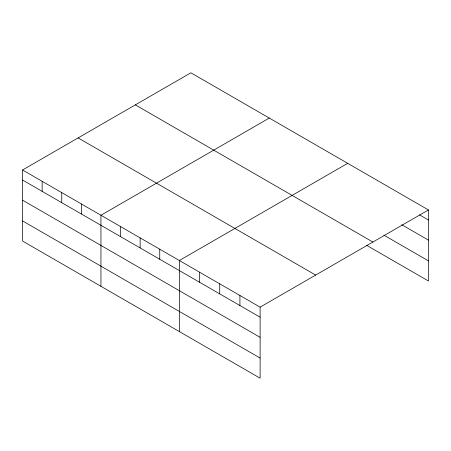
<?xml version="1.0" encoding="UTF-8"?>
<svg xmlns="http://www.w3.org/2000/svg" width="451" height="451" viewBox="0 0 451 451"><rect width="100%" height="100%" fill="white"/><g stroke="black" fill="none" stroke-linecap="round" stroke-linejoin="round"><path stroke-width="0.68" d="M260.114 337.325L260.114 307.148L22.55 169.988L22.55 241.043L260.114 378.197L260.114 337.325L22.55 200.171M366.686 245.35L428.45 281.012L428.45 209.957L190.886 72.803L22.55 169.988M269.281 118.061L100.945 215.251L100.945 286.306M347.676 163.324L179.34 260.515L179.34 331.564M260.114 307.148L428.45 209.957M419.543 214.868L428.45 220.009M401.723 224.711L428.45 240.141M383.908 235.163L428.45 260.881M135.334 104.874L372.898 242.029M78.102 137.916L315.666 275.071M22.55 180.039L260.114 317.2M22.55 220.911L260.114 358.066M239.921 295.49L239.921 305.541M219.727 283.831L219.727 293.883M199.534 272.173L199.534 282.225M159.744 249.194L159.744 259.252M140.143 237.88L140.143 247.932M120.547 226.565L120.547 236.617M81.349 203.937L81.349 213.988M61.748 192.622L61.748 202.674M42.152 181.308L42.152 191.359"/></g></svg>
